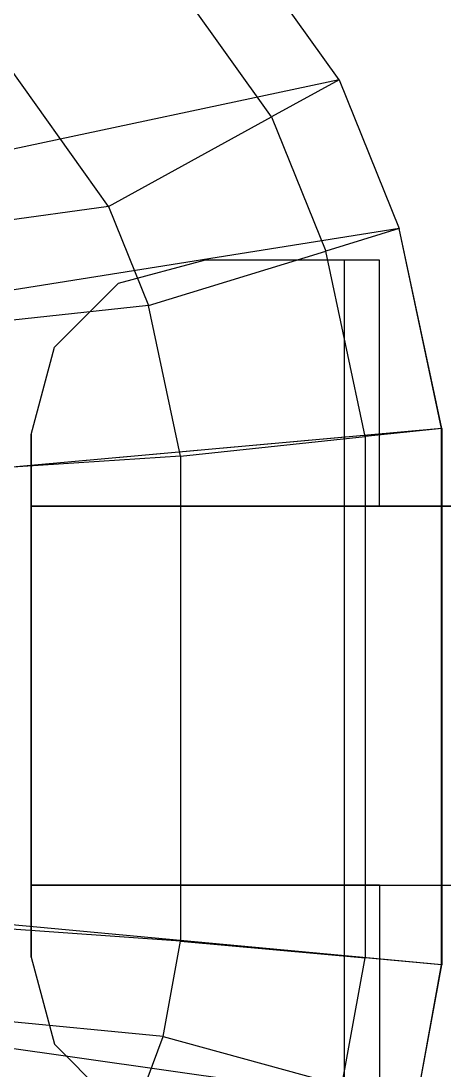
# Model space of a CAD drawing. Extents: x 11992 to 29481, y -6727 to 6811.
# Drawn here: x 20054.1 to 20078.4, y -3090.9 to -3030.7 of the extents above; entities that cross this region are included whole.
import ezdxf

# ---------------------------------------------------------------- set-up
doc = ezdxf.new("R2010")
doc.units = 0
doc.header["$MEASUREMENT"] = 0
doc.layers.get('0').update_dxf_attribs({"color": 8, "linetype": 'CONTINUOUS'})

msp = doc.modelspace()

# ---------------------------------------------------------------- linework, layer by layer
for p, q in [((20072.377, -3034.062, -621.437), (19999.272, -2931.593, -621.437)), ((20072.377, -3034.062, -636.437), (19999.272, -2931.593, -636.437)), ((20072.377, -3034.062, -1059.436), (19999.272, -2931.593, -1059.436)), ((20072.377, -3034.062, -1074.436), (19999.272, -2931.593, -1074.436)), ((20072.377, -3034.062, -1497.436), (19999.272, -2931.593, -1497.436)), ((20072.377, -3034.062, -1512.436), (19999.272, -2931.593, -1512.436)), ((20072.377, -3034.062, -1935.436), (19999.272, -2931.593, -1935.436)), ((20072.377, -3034.062, -1950.436), (19999.272, -2931.593, -1950.436)), ((20068.5, -3036.191, -647.043), (19995.854, -2934.367, -647.043)), ((20068.5, -3036.191, -1085.043), (19995.854, -2934.367, -1085.043)), ((20068.5, -3036.191, -1523.043), (19995.854, -2934.367, -1523.043)), ((20068.5, -3036.191, -1961.042), (19995.854, -2934.367, -1961.042)), ((20059.138, -3041.331, -651.437), (19987.603, -2941.065, -651.437)), ((20059.138, -3041.331, -1089.436), (19987.603, -2941.065, -1089.436)), ((20059.138, -3041.331, -1527.436), (19987.603, -2941.065, -1527.436)), ((20059.138, -3041.331, -1965.436), (19987.603, -2941.065, -1965.436)), ((20072.377, -3034.062, -1497.436), (20042.955, -3040.312, -1497.436)), ((20072.377, -3034.062, -1935.436), (20042.955, -3040.312, -1935.436)), ((20072.377, -3034.062, -621.437), (20042.956, -3040.312, -621.437)), ((20072.377, -3034.062, -1059.436), (20042.956, -3040.312, -1059.436)), ((20072.377, -3034.062, -636.437), (20068.5, -3036.191, -647.043)), ((20072.377, -3034.062, -1074.436), (20068.5, -3036.191, -1085.043)), ((20072.377, -3034.062, -1512.436), (20068.5, -3036.191, -1523.043)), ((20072.377, -3034.062, -1950.436), (20068.5, -3036.191, -1961.042)), ((20072.377, -3034.062, -621.437), (20075.833, -3042.601, -621.437)), ((20072.377, -3034.062, -636.437), (20075.833, -3042.601, -636.437)), ((20072.377, -3034.062, -621.437), (20072.377, -3034.062, -636.437)), ((20072.377, -3034.062, -1059.436), (20075.833, -3042.601, -1059.436)), ((20072.377, -3034.062, -1074.436), (20075.833, -3042.601, -1074.436)), ((20072.377, -3034.062, -1059.436), (20072.377, -3034.062, -1074.436)), ((20072.377, -3034.062, -1497.436), (20075.833, -3042.601, -1497.436)), ((20072.377, -3034.062, -1512.436), (20075.833, -3042.601, -1512.436)), ((20072.377, -3034.062, -1497.436), (20072.377, -3034.062, -1512.436)), ((20072.377, -3034.062, -1935.436), (20075.833, -3042.601, -1935.436)), ((20072.377, -3034.062, -1950.436), (20075.833, -3042.601, -1950.436)), ((20072.377, -3034.062, -1935.436), (20072.377, -3034.062, -1950.436)), ((20059.138, -3041.331, -651.437), (20068.5, -3036.191, -647.043)), ((20059.138, -3041.331, -1089.436), (20068.5, -3036.191, -1085.043)), ((20059.138, -3041.331, -1527.436), (20068.5, -3036.191, -1523.043)), ((20059.138, -3041.331, -1965.436), (20068.5, -3036.191, -1961.042)), ((20068.5, -3036.191, -647.043), (20071.616, -3043.892, -647.043)), ((20068.5, -3036.191, -1085.043), (20071.616, -3043.892, -1085.043)), ((20068.5, -3036.191, -1523.043), (20071.616, -3043.892, -1523.043)), ((20068.5, -3036.191, -1961.042), (20071.616, -3043.892, -1961.042)), ((20059.138, -3041.331, -651.437), (20039.475, -3044.038, -651.437)), ((20059.138, -3041.331, -1089.436), (20039.475, -3044.038, -1089.436)), ((20059.138, -3041.331, -1527.436), (20039.475, -3044.038, -1527.436)), ((20059.138, -3041.331, -1965.436), (20039.475, -3044.038, -1965.436)), ((20059.138, -3041.331, -651.437), (20061.435, -3047.008, -651.437)), ((20059.138, -3041.331, -1089.436), (20061.435, -3047.008, -1089.436)), ((20059.138, -3041.331, -1527.436), (20061.435, -3047.008, -1527.436)), ((20059.138, -3041.331, -1965.436), (20061.435, -3047.008, -1965.436)), ((20075.833, -3042.601, -621.437), (20046.07, -3047.331, -621.437)), ((20075.833, -3042.601, -1059.436), (20046.07, -3047.331, -1059.436)), ((20075.833, -3042.601, -1497.436), (20046.07, -3047.331, -1497.436)), ((20075.833, -3042.601, -1935.436), (20046.07, -3047.331, -1935.436)), ((20075.833, -3042.601, -636.437), (20071.616, -3043.892, -647.043)), ((20075.833, -3042.601, -1074.436), (20071.616, -3043.892, -1085.043)), ((20075.833, -3042.601, -1512.436), (20071.616, -3043.892, -1523.043)), ((20075.833, -3042.601, -1950.436), (20071.616, -3043.892, -1961.042)), ((20078.273, -3054.077, -621.437), (20075.833, -3042.601, -621.437)), ((20078.273, -3054.077, -636.437), (20075.833, -3042.601, -636.437)), ((20075.833, -3042.601, -621.437), (20075.833, -3042.601, -636.437)), ((20078.272, -3054.077, -1059.436), (20075.833, -3042.601, -1059.436)), ((20078.272, -3054.077, -1074.436), (20075.833, -3042.601, -1074.436)), ((20075.833, -3042.601, -1059.436), (20075.833, -3042.601, -1074.436)), ((20078.272, -3054.077, -1497.436), (20075.833, -3042.601, -1497.436)), ((20078.272, -3054.077, -1512.436), (20075.833, -3042.601, -1512.436)), ((20075.833, -3042.601, -1497.436), (20075.833, -3042.601, -1512.436)), ((20078.272, -3054.077, -1935.436), (20075.833, -3042.601, -1935.436)), ((20078.272, -3054.077, -1950.436), (20075.833, -3042.601, -1950.436)), ((20075.833, -3042.601, -1935.436), (20075.833, -3042.601, -1950.436)), ((20061.435, -3047.008, -651.437), (20071.616, -3043.892, -647.043)), ((20061.435, -3047.008, -1089.436), (20071.616, -3043.892, -1085.043)), ((20061.435, -3047.008, -1527.436), (20071.616, -3043.892, -1523.043)), ((20061.435, -3047.008, -1965.436), (20071.616, -3043.892, -1961.042)), ((20073.879, -3054.539, -647.043), (20071.616, -3043.892, -647.043)), ((20073.879, -3054.539, -1085.043), (20071.616, -3043.892, -1085.043)), ((20073.879, -3054.539, -1523.043), (20071.616, -3043.892, -1523.043)), ((20073.879, -3054.539, -1961.042), (20071.616, -3043.892, -1961.042)), ((20064.695, -3044.412, -621.437), (20059.695, -3045.752, -621.437)), ((20064.695, -3044.412, -651.437), (20059.695, -3045.751, -651.437)), ((20064.695, -3044.412, -623.437), (20059.695, -3045.752, -623.437)), ((20064.695, -3044.412, -649.437), (20059.695, -3045.751, -649.437)), ((20064.695, -3044.412, -1059.437), (20059.695, -3045.752, -1059.437)), ((20064.695, -3044.412, -1089.437), (20059.695, -3045.751, -1089.437)), ((20064.695, -3044.412, -1061.437), (20059.695, -3045.752, -1061.437)), ((20064.695, -3044.412, -1087.437), (20059.695, -3045.751, -1087.437)), ((20064.695, -3044.412, -1497.437), (20059.695, -3045.752, -1497.437)), ((20064.695, -3044.412, -1527.437), (20059.695, -3045.751, -1527.437)), ((20064.695, -3044.412, -1499.437), (20059.695, -3045.752, -1499.437)), ((20064.695, -3044.412, -1525.437), (20059.695, -3045.751, -1525.437)), ((20064.695, -3044.412, -1935.436), (20059.695, -3045.752, -1935.436)), ((20064.695, -3044.412, -1965.436), (20059.695, -3045.751, -1965.436)), ((20064.695, -3044.412, -1937.436), (20059.695, -3045.752, -1937.436)), ((20064.695, -3044.412, -1963.436), (20059.695, -3045.751, -1963.436)), ((20064.695, -3044.412, -623.437), (20064.695, -3044.412, -621.437)), ((20064.695, -3044.412, -649.437), (20064.695, -3044.412, -651.437)), ((20072.695, -3044.412, -623.437), (20064.695, -3044.412, -623.437)), ((20072.695, -3044.412, -649.437), (20064.695, -3044.412, -649.437)), ((20074.695, -3044.412, -621.437), (20064.695, -3044.412, -621.437)), ((20074.695, -3044.412, -651.437), (20064.695, -3044.412, -651.437)), ((20064.695, -3044.412, -1061.437), (20064.695, -3044.412, -1059.437)), ((20064.695, -3044.412, -1087.437), (20064.695, -3044.412, -1089.437)), ((20072.695, -3044.412, -1061.437), (20064.695, -3044.412, -1061.437)), ((20072.695, -3044.412, -1087.437), (20064.695, -3044.412, -1087.437)), ((20074.695, -3044.412, -1059.437), (20064.695, -3044.412, -1059.437)), ((20074.695, -3044.412, -1089.437), (20064.695, -3044.412, -1089.437)), ((20064.695, -3044.412, -1499.437), (20064.695, -3044.412, -1497.437)), ((20064.695, -3044.412, -1525.437), (20064.695, -3044.412, -1527.437)), ((20072.695, -3044.412, -1499.437), (20064.695, -3044.412, -1499.437)), ((20072.695, -3044.412, -1525.437), (20064.695, -3044.412, -1525.437)), ((20074.695, -3044.412, -1497.437), (20064.695, -3044.412, -1497.437)), ((20074.695, -3044.412, -1527.437), (20064.695, -3044.412, -1527.437)), ((20064.695, -3044.412, -1937.436), (20064.695, -3044.412, -1935.436)), ((20064.695, -3044.412, -1963.436), (20064.695, -3044.412, -1965.436)), ((20072.695, -3044.412, -1937.436), (20064.695, -3044.412, -1937.436)), ((20072.695, -3044.412, -1963.436), (20064.695, -3044.412, -1963.436)), ((20074.695, -3044.412, -1935.436), (20064.695, -3044.412, -1935.436)), ((20074.695, -3044.412, -1965.436), (20064.695, -3044.412, -1965.436)), ((20072.695, -3044.412, -623.437), (20072.695, -3044.412, -649.437)), ((20072.695, -3094.412, -649.437), (20072.695, -3044.412, -649.437)), ((20072.695, -3094.412, -623.437), (20072.695, -3044.412, -623.437)), ((20072.695, -3044.412, -1061.437), (20072.695, -3044.412, -1087.437)), ((20072.695, -3094.412, -1087.437), (20072.695, -3044.412, -1087.437)), ((20072.695, -3094.412, -1061.437), (20072.695, -3044.412, -1061.437)), ((20072.695, -3044.412, -1499.437), (20072.695, -3044.412, -1525.437)), ((20072.695, -3094.412, -1525.437), (20072.695, -3044.412, -1525.437)), ((20072.695, -3094.412, -1499.437), (20072.695, -3044.412, -1499.437)), ((20072.695, -3044.412, -1937.436), (20072.695, -3044.412, -1963.436)), ((20072.695, -3094.412, -1963.436), (20072.695, -3044.412, -1963.436)), ((20072.695, -3094.412, -1937.436), (20072.695, -3044.412, -1937.436)), ((20074.695, -3044.412, -621.437), (20074.695, -3044.412, -651.437)), ((20074.695, -3058.537, -621.437), (20074.695, -3044.412, -621.437)), ((20074.695, -3058.537, -651.437), (20074.695, -3044.412, -651.437)), ((20074.695, -3044.412, -1059.437), (20074.695, -3044.412, -1089.437)), ((20074.695, -3058.537, -1059.437), (20074.695, -3044.412, -1059.437)), ((20074.695, -3058.537, -1089.437), (20074.695, -3044.412, -1089.437)), ((20074.695, -3044.412, -1497.437), (20074.695, -3044.412, -1527.437)), ((20074.695, -3058.537, -1497.437), (20074.695, -3044.412, -1497.437)), ((20074.695, -3058.537, -1527.437), (20074.695, -3044.412, -1527.437)), ((20074.695, -3044.412, -1935.436), (20074.695, -3044.412, -1965.436)), ((20074.695, -3058.537, -1935.436), (20074.695, -3044.412, -1935.436)), ((20074.695, -3058.537, -1965.436), (20074.695, -3044.412, -1965.436)), ((20056.035, -3049.412, -651.437), (20059.695, -3045.751, -651.437)), ((20059.695, -3045.751, -649.437), (20056.035, -3049.412, -649.437)), ((20056.035, -3049.412, -1089.437), (20059.695, -3045.751, -1089.437)), ((20059.695, -3045.751, -1087.437), (20056.035, -3049.412, -1087.437)), ((20056.035, -3049.412, -1527.437), (20059.695, -3045.751, -1527.437)), ((20059.695, -3045.751, -1525.437), (20056.035, -3049.412, -1525.437)), ((20056.035, -3049.412, -1965.436), (20059.695, -3045.751, -1965.436)), ((20059.695, -3045.751, -1963.436), (20056.035, -3049.412, -1963.436)), ((20059.695, -3045.752, -621.437), (20056.035, -3049.412, -621.437)), ((20056.035, -3049.412, -623.437), (20059.695, -3045.752, -623.437)), ((20059.695, -3045.752, -1059.437), (20056.035, -3049.412, -1059.437)), ((20056.035, -3049.412, -1061.437), (20059.695, -3045.752, -1061.437)), ((20059.695, -3045.752, -1497.437), (20056.035, -3049.412, -1497.437)), ((20056.035, -3049.412, -1499.437), (20059.695, -3045.752, -1499.437)), ((20059.695, -3045.752, -1935.436), (20056.035, -3049.412, -1935.436)), ((20056.035, -3049.412, -1937.436), (20059.695, -3045.752, -1937.436)), ((20059.695, -3045.751, -649.437), (20059.695, -3045.751, -651.437)), ((20059.695, -3045.751, -1087.437), (20059.695, -3045.751, -1089.437)), ((20059.695, -3045.751, -1525.437), (20059.695, -3045.751, -1527.437)), ((20059.695, -3045.751, -1963.436), (20059.695, -3045.751, -1965.436)), ((20059.695, -3045.752, -623.437), (20059.695, -3045.752, -621.437)), ((20059.695, -3045.752, -1061.437), (20059.695, -3045.752, -1059.437)), ((20059.695, -3045.752, -1499.437), (20059.695, -3045.752, -1497.437)), ((20059.695, -3045.752, -1937.436), (20059.695, -3045.752, -1935.436)), ((20061.435, -3047.008, -651.437), (20041.614, -3049.163, -651.437)), ((20061.435, -3047.008, -1089.436), (20041.614, -3049.163, -1089.436)), ((20061.435, -3047.008, -1527.436), (20041.614, -3049.163, -1527.436)), ((20061.435, -3047.008, -1965.436), (20041.614, -3049.163, -1965.436)), ((20063.273, -3055.654, -651.437), (20061.435, -3047.008, -651.437)), ((20063.273, -3055.654, -1089.436), (20061.435, -3047.008, -1089.436)), ((20063.273, -3055.654, -1527.436), (20061.435, -3047.008, -1527.436)), ((20063.273, -3055.654, -1965.436), (20061.435, -3047.008, -1965.436)), ((20054.695, -3054.412, -621.437), (20056.035, -3049.412, -621.437)), ((20054.695, -3054.412, -621.437), (20056.035, -3049.412, -621.437)), ((20054.695, -3054.412, -651.437), (20056.035, -3049.412, -651.437)), ((20054.695, -3054.412, -651.437), (20056.035, -3049.412, -651.437)), ((20054.695, -3054.412, -623.437), (20056.035, -3049.412, -623.437)), ((20054.695, -3054.412, -649.437), (20056.035, -3049.412, -649.437)), ((20054.695, -3054.412, -1059.437), (20056.035, -3049.412, -1059.437)), ((20054.695, -3054.412, -1059.437), (20056.035, -3049.412, -1059.437)), ((20054.695, -3054.412, -1089.437), (20056.035, -3049.412, -1089.437)), ((20054.695, -3054.412, -1089.437), (20056.035, -3049.412, -1089.437)), ((20054.695, -3054.412, -1061.437), (20056.035, -3049.412, -1061.437)), ((20054.695, -3054.412, -1087.437), (20056.035, -3049.412, -1087.437)), ((20054.695, -3054.412, -1497.437), (20056.035, -3049.412, -1497.437)), ((20054.695, -3054.412, -1497.437), (20056.035, -3049.412, -1497.437)), ((20054.695, -3054.412, -1527.437), (20056.035, -3049.412, -1527.437)), ((20054.695, -3054.412, -1527.437), (20056.035, -3049.412, -1527.437)), ((20054.695, -3054.412, -1499.437), (20056.035, -3049.412, -1499.437)), ((20054.695, -3054.412, -1525.437), (20056.035, -3049.412, -1525.437)), ((20054.695, -3054.412, -1935.436), (20056.035, -3049.412, -1935.436)), ((20054.695, -3054.412, -1935.436), (20056.035, -3049.412, -1935.436)), ((20054.695, -3054.412, -1965.436), (20056.035, -3049.412, -1965.436)), ((20054.695, -3054.412, -1965.436), (20056.035, -3049.412, -1965.436)), ((20054.695, -3054.412, -1937.436), (20056.035, -3049.412, -1937.436)), ((20054.695, -3054.412, -1963.436), (20056.035, -3049.412, -1963.436)), ((20056.035, -3049.412, -623.437), (20056.035, -3049.412, -621.437)), ((20056.035, -3049.412, -649.437), (20056.035, -3049.412, -651.437)), ((20056.035, -3049.412, -1061.437), (20056.035, -3049.412, -1059.437)), ((20056.035, -3049.412, -1087.437), (20056.035, -3049.412, -1089.437)), ((20056.035, -3049.412, -1499.437), (20056.035, -3049.412, -1497.437)), ((20056.035, -3049.412, -1525.437), (20056.035, -3049.412, -1527.437)), ((20056.035, -3049.412, -1937.436), (20056.035, -3049.412, -1935.436)), ((20056.035, -3049.412, -1963.436), (20056.035, -3049.412, -1965.436)), ((20078.273, -3054.077, -621.437), (20048.268, -3056.765, -621.437)), ((20078.272, -3054.077, -1059.436), (20048.268, -3056.765, -1059.436)), ((20078.272, -3054.077, -1497.436), (20048.268, -3056.765, -1497.436)), ((20078.272, -3054.077, -1935.436), (20048.268, -3056.765, -1935.436)), ((20054.695, -3054.412, -623.437), (20054.695, -3054.412, -621.437)), ((20054.695, -3054.412, -649.437), (20054.695, -3054.412, -651.437)), ((20054.695, -3084.412, -623.437), (20054.695, -3054.412, -623.437)), ((20054.695, -3054.412, -621.437), (20054.695, -3084.412, -621.437)), ((20054.695, -3084.412, -649.437), (20054.695, -3054.412, -649.437)), ((20054.695, -3054.412, -651.437), (20054.695, -3084.412, -651.437)), ((20054.695, -3058.537, -621.437), (20054.695, -3054.412, -621.437)), ((20054.695, -3058.537, -651.437), (20054.695, -3054.412, -651.437)), ((20054.695, -3054.412, -1061.437), (20054.695, -3054.412, -1059.437)), ((20054.695, -3054.412, -1087.437), (20054.695, -3054.412, -1089.437)), ((20054.695, -3084.412, -1061.437), (20054.695, -3054.412, -1061.437)), ((20054.695, -3054.412, -1059.437), (20054.695, -3084.412, -1059.437)), ((20054.695, -3084.412, -1087.437), (20054.695, -3054.412, -1087.437)), ((20054.695, -3054.412, -1089.437), (20054.695, -3084.412, -1089.437)), ((20054.695, -3058.537, -1059.437), (20054.695, -3054.412, -1059.437)), ((20054.695, -3058.537, -1089.437), (20054.695, -3054.412, -1089.437)), ((20054.695, -3054.412, -1499.437), (20054.695, -3054.412, -1497.437)), ((20054.695, -3054.412, -1525.437), (20054.695, -3054.412, -1527.437)), ((20054.695, -3084.412, -1499.437), (20054.695, -3054.412, -1499.437)), ((20054.695, -3054.412, -1497.437), (20054.695, -3084.412, -1497.437)), ((20054.695, -3084.412, -1525.437), (20054.695, -3054.412, -1525.437)), ((20054.695, -3054.412, -1527.437), (20054.695, -3084.412, -1527.437)), ((20054.695, -3058.537, -1497.437), (20054.695, -3054.412, -1497.437)), ((20054.695, -3058.537, -1527.437), (20054.695, -3054.412, -1527.437)), ((20054.695, -3054.412, -1937.436), (20054.695, -3054.412, -1935.436)), ((20054.695, -3054.412, -1963.436), (20054.695, -3054.412, -1965.436)), ((20054.695, -3084.412, -1937.436), (20054.695, -3054.412, -1937.436)), ((20054.695, -3054.412, -1935.436), (20054.695, -3084.412, -1935.436)), ((20054.695, -3084.412, -1963.436), (20054.695, -3054.412, -1963.436)), ((20054.695, -3054.412, -1965.436), (20054.695, -3084.412, -1965.436)), ((20054.695, -3058.537, -1935.436), (20054.695, -3054.412, -1935.436)), ((20054.695, -3058.537, -1965.436), (20054.695, -3054.412, -1965.436)), ((20078.273, -3054.077, -636.437), (20073.879, -3054.539, -647.043)), ((20078.272, -3054.077, -1074.436), (20073.879, -3054.539, -1085.043)), ((20078.272, -3054.077, -1512.436), (20073.879, -3054.539, -1523.043)), ((20078.272, -3054.077, -1950.436), (20073.879, -3054.539, -1961.042)), ((20078.272, -3084.844, -1059.436), (20078.272, -3054.077, -1059.436)), ((20078.272, -3054.077, -1074.436), (20078.272, -3084.844, -1074.436)), ((20078.272, -3054.077, -1059.436), (20078.272, -3054.077, -1074.436)), ((20078.272, -3084.844, -1497.436), (20078.272, -3054.077, -1497.436)), ((20078.272, -3054.077, -1512.436), (20078.272, -3084.844, -1512.436)), ((20078.272, -3054.077, -1497.436), (20078.272, -3054.077, -1512.436)), ((20078.272, -3084.844, -1935.436), (20078.272, -3054.077, -1935.436)), ((20078.272, -3054.077, -1950.436), (20078.272, -3084.844, -1950.436)), ((20078.272, -3054.077, -1935.436), (20078.272, -3054.077, -1950.436)), ((20078.273, -3084.844, -621.437), (20078.273, -3054.077, -621.437)), ((20078.273, -3054.077, -636.437), (20078.273, -3084.844, -636.437)), ((20078.273, -3054.077, -621.437), (20078.273, -3054.077, -636.437)), ((20063.273, -3055.654, -651.437), (20073.879, -3054.539, -647.043)), ((20063.273, -3055.654, -1089.436), (20073.879, -3054.539, -1085.043)), ((20063.273, -3055.654, -1527.436), (20073.879, -3054.539, -1523.043)), ((20063.273, -3055.654, -1965.436), (20073.879, -3054.539, -1961.042)), ((20073.879, -3054.539, -647.043), (20073.879, -3084.447, -647.043)), ((20073.879, -3054.539, -1085.043), (20073.879, -3084.447, -1085.043)), ((20073.879, -3054.539, -1523.043), (20073.879, -3084.447, -1523.043)), ((20073.879, -3054.539, -1961.042), (20073.879, -3084.447, -1961.042)), ((20063.273, -3055.654, -651.437), (20043.325, -3056.968, -651.437)), ((20063.273, -3055.654, -1089.436), (20043.325, -3056.968, -1089.436)), ((20063.273, -3055.654, -1527.436), (20043.325, -3056.968, -1527.436)), ((20063.273, -3055.654, -1965.436), (20043.325, -3056.968, -1965.436)), ((20063.273, -3055.654, -651.437), (20063.273, -3083.487, -651.437)), ((20063.273, -3055.654, -1089.436), (20063.273, -3083.487, -1089.436)), ((20063.273, -3055.654, -1527.436), (20063.273, -3083.487, -1527.436)), ((20063.273, -3055.654, -1965.436), (20063.273, -3083.487, -1965.436)), ((20054.695, -3080.287, -651.437), (20054.695, -3058.537, -651.437)), ((20054.695, -3058.537, -651.437), (20079.695, -3058.537, -696.437)), ((20074.695, -3058.537, -651.437), (20054.695, -3058.537, -651.437)), ((20054.695, -3080.287, -621.437), (20054.695, -3058.537, -621.437)), ((20079.695, -3058.537, -576.437), (20054.695, -3058.537, -621.437)), ((20074.695, -3058.537, -621.437), (20054.695, -3058.537, -621.437)), ((20054.695, -3080.287, -1089.437), (20054.695, -3058.537, -1089.437)), ((20054.695, -3058.537, -1089.437), (20079.695, -3058.537, -1134.437)), ((20074.695, -3058.537, -1089.437), (20054.695, -3058.537, -1089.437)), ((20054.695, -3080.287, -1059.437), (20054.695, -3058.537, -1059.437)), ((20079.695, -3058.537, -1014.437), (20054.695, -3058.537, -1059.437)), ((20074.695, -3058.537, -1059.437), (20054.695, -3058.537, -1059.437)), ((20054.695, -3080.287, -1527.437), (20054.695, -3058.537, -1527.437)), ((20054.695, -3058.537, -1527.437), (20079.695, -3058.537, -1572.437)), ((20074.695, -3058.537, -1527.437), (20054.695, -3058.537, -1527.437)), ((20054.695, -3080.287, -1497.437), (20054.695, -3058.537, -1497.437)), ((20079.695, -3058.537, -1452.437), (20054.695, -3058.537, -1497.437)), ((20074.695, -3058.537, -1497.437), (20054.695, -3058.537, -1497.437)), ((20054.695, -3080.287, -1965.436), (20054.695, -3058.537, -1965.436)), ((20054.695, -3058.537, -1965.436), (20079.695, -3058.537, -2010.436)), ((20074.695, -3058.537, -1965.436), (20054.695, -3058.537, -1965.436)), ((20054.695, -3080.287, -1935.436), (20054.695, -3058.537, -1935.436)), ((20079.695, -3058.537, -1890.436), (20054.695, -3058.537, -1935.436)), ((20074.695, -3058.537, -1935.436), (20054.695, -3058.537, -1935.436)), ((20074.695, -3058.537, -621.437), (20074.695, -3058.537, -651.437)), ((20074.695, -3058.537, -1059.437), (20074.695, -3058.537, -1089.437)), ((20074.695, -3058.537, -1497.437), (20074.695, -3058.537, -1527.437)), ((20074.695, -3058.537, -1935.436), (20074.695, -3058.537, -1965.436)), ((20054.695, -3080.287, -651.437), (20079.695, -3080.287, -696.437)), ((20074.695, -3080.287, -621.437), (20054.695, -3080.287, -621.437)), ((20054.695, -3080.287, -651.437), (20074.695, -3080.287, -651.437)), ((20054.695, -3080.287, -621.437), (20079.695, -3080.287, -576.437)), ((20054.695, -3080.287, -621.437), (20054.695, -3084.412, -621.437)), ((20054.695, -3080.287, -651.437), (20054.695, -3084.412, -651.437)), ((20054.695, -3080.287, -1089.437), (20079.695, -3080.287, -1134.437)), ((20074.695, -3080.287, -1059.437), (20054.695, -3080.287, -1059.437)), ((20054.695, -3080.287, -1089.437), (20074.695, -3080.287, -1089.437)), ((20054.695, -3080.287, -1059.437), (20079.695, -3080.287, -1014.437)), ((20054.695, -3080.287, -1059.437), (20054.695, -3084.412, -1059.437)), ((20054.695, -3080.287, -1089.437), (20054.695, -3084.412, -1089.437)), ((20054.695, -3080.287, -1527.437), (20079.695, -3080.287, -1572.437)), ((20074.695, -3080.287, -1497.437), (20054.695, -3080.287, -1497.437)), ((20054.695, -3080.287, -1527.437), (20074.695, -3080.287, -1527.437)), ((20054.695, -3080.287, -1497.437), (20079.695, -3080.287, -1452.437)), ((20054.695, -3080.287, -1497.437), (20054.695, -3084.412, -1497.437)), ((20054.695, -3080.287, -1527.437), (20054.695, -3084.412, -1527.437)), ((20054.695, -3080.287, -1965.436), (20079.695, -3080.287, -2010.436)), ((20074.695, -3080.287, -1935.436), (20054.695, -3080.287, -1935.436)), ((20054.695, -3080.287, -1965.436), (20074.695, -3080.287, -1965.436)), ((20054.695, -3080.287, -1935.436), (20079.695, -3080.287, -1890.436)), ((20054.695, -3080.287, -1935.436), (20054.695, -3084.412, -1935.436)), ((20054.695, -3080.287, -1965.436), (20054.695, -3084.412, -1965.436)), ((20074.695, -3080.287, -621.437), (20074.695, -3080.287, -651.437)), ((20074.695, -3080.287, -621.437), (20074.695, -3094.412, -621.437)), ((20074.695, -3080.287, -651.437), (20074.695, -3094.412, -651.437)), ((20074.695, -3080.287, -1059.437), (20074.695, -3080.287, -1089.437)), ((20074.695, -3080.287, -1059.437), (20074.695, -3094.412, -1059.437)), ((20074.695, -3080.287, -1089.437), (20074.695, -3094.412, -1089.437)), ((20074.695, -3080.287, -1497.437), (20074.695, -3080.287, -1527.437)), ((20074.695, -3080.287, -1497.437), (20074.695, -3094.412, -1497.437)), ((20074.695, -3080.287, -1527.437), (20074.695, -3094.412, -1527.437)), ((20074.695, -3080.287, -1935.436), (20074.695, -3080.287, -1965.436)), ((20074.695, -3080.287, -1935.436), (20074.695, -3094.412, -1935.436)), ((20074.695, -3080.287, -1965.436), (20074.695, -3094.412, -1965.436)), ((20063.273, -3083.487, -651.437), (20043.325, -3082.098, -651.437)), ((20063.273, -3083.487, -1089.436), (20043.325, -3082.098, -1089.436)), ((20063.273, -3083.487, -1527.436), (20043.325, -3082.098, -1527.436)), ((20063.273, -3083.487, -1965.436), (20043.325, -3082.098, -1965.436)), ((20078.273, -3084.844, -621.437), (20048.268, -3082.058, -621.437)), ((20078.272, -3084.844, -1059.436), (20048.268, -3082.058, -1059.436)), ((20078.272, -3084.844, -1497.436), (20048.268, -3082.058, -1497.436)), ((20078.272, -3084.844, -1935.436), (20048.268, -3082.058, -1935.436)), ((20062.274, -3088.957, -1527.436), (20063.273, -3083.487, -1527.436)), ((20062.274, -3088.957, -1965.436), (20063.273, -3083.487, -1965.436)), ((20062.275, -3088.957, -651.437), (20063.273, -3083.487, -651.437)), ((20062.275, -3088.957, -1089.436), (20063.273, -3083.487, -1089.436)), ((20063.273, -3083.487, -651.437), (20073.879, -3084.447, -647.043)), ((20063.273, -3083.487, -1089.436), (20073.879, -3084.447, -1085.043)), ((20063.273, -3083.487, -1527.436), (20073.879, -3084.447, -1523.043)), ((20063.273, -3083.487, -1965.436), (20073.879, -3084.447, -1961.042)), ((20054.695, -3084.412, -621.437), (20056.035, -3089.412, -621.437)), ((20054.695, -3084.412, -621.437), (20056.035, -3089.412, -621.437)), ((20054.695, -3084.412, -651.437), (20056.035, -3089.412, -651.437)), ((20054.695, -3084.412, -651.437), (20056.035, -3089.412, -651.437)), ((20054.695, -3084.412, -623.437), (20056.035, -3089.412, -623.437)), ((20054.695, -3084.412, -623.437), (20054.695, -3084.412, -621.437)), ((20054.695, -3084.412, -649.437), (20056.035, -3089.412, -649.437)), ((20054.695, -3084.412, -649.437), (20054.695, -3084.412, -651.437)), ((20054.695, -3084.412, -1059.437), (20056.035, -3089.412, -1059.437)), ((20054.695, -3084.412, -1059.437), (20056.035, -3089.412, -1059.437)), ((20054.695, -3084.412, -1089.437), (20056.035, -3089.412, -1089.437)), ((20054.695, -3084.412, -1089.437), (20056.035, -3089.412, -1089.437)), ((20054.695, -3084.412, -1061.437), (20056.035, -3089.412, -1061.437)), ((20054.695, -3084.412, -1061.437), (20054.695, -3084.412, -1059.437)), ((20054.695, -3084.412, -1087.437), (20056.035, -3089.412, -1087.437)), ((20054.695, -3084.412, -1087.437), (20054.695, -3084.412, -1089.437)), ((20054.695, -3084.412, -1497.437), (20056.035, -3089.412, -1497.437)), ((20054.695, -3084.412, -1497.437), (20056.035, -3089.412, -1497.437)), ((20054.695, -3084.412, -1527.437), (20056.035, -3089.412, -1527.437)), ((20054.695, -3084.412, -1527.437), (20056.035, -3089.412, -1527.437)), ((20054.695, -3084.412, -1499.437), (20056.035, -3089.412, -1499.437)), ((20054.695, -3084.412, -1499.437), (20054.695, -3084.412, -1497.437)), ((20054.695, -3084.412, -1525.437), (20056.035, -3089.412, -1525.437)), ((20054.695, -3084.412, -1525.437), (20054.695, -3084.412, -1527.437)), ((20054.695, -3084.412, -1935.436), (20056.035, -3089.412, -1935.436)), ((20054.695, -3084.412, -1935.436), (20056.035, -3089.412, -1935.436)), ((20054.695, -3084.412, -1965.436), (20056.035, -3089.412, -1965.436)), ((20054.695, -3084.412, -1965.436), (20056.035, -3089.412, -1965.436)), ((20054.695, -3084.412, -1937.436), (20056.035, -3089.412, -1937.436)), ((20054.695, -3084.412, -1937.436), (20054.695, -3084.412, -1935.436)), ((20054.695, -3084.412, -1963.436), (20056.035, -3089.412, -1963.436)), ((20054.695, -3084.412, -1963.436), (20054.695, -3084.412, -1965.436)), ((20072.542, -3091.773, -647.043), (20073.879, -3084.447, -647.043)), ((20072.542, -3091.773, -1085.043), (20073.879, -3084.447, -1085.043)), ((20072.542, -3091.773, -1523.043), (20073.879, -3084.447, -1523.043)), ((20072.542, -3091.773, -1961.042), (20073.879, -3084.447, -1961.042)), ((20078.273, -3084.844, -636.437), (20073.879, -3084.447, -647.043)), ((20078.272, -3084.844, -1074.436), (20073.879, -3084.447, -1085.043)), ((20078.272, -3084.844, -1512.436), (20073.879, -3084.447, -1523.043)), ((20078.272, -3084.844, -1950.436), (20073.879, -3084.447, -1961.042)), ((20076.795, -3092.94, -621.437), (20078.273, -3084.844, -621.437)), ((20076.795, -3092.94, -636.437), (20078.273, -3084.844, -636.437)), ((20076.795, -3092.94, -1059.436), (20078.272, -3084.844, -1059.436)), ((20076.795, -3092.94, -1074.436), (20078.272, -3084.844, -1074.436)), ((20076.795, -3092.94, -1497.436), (20078.272, -3084.844, -1497.436)), ((20076.795, -3092.94, -1512.436), (20078.272, -3084.844, -1512.436)), ((20076.795, -3092.94, -1935.436), (20078.272, -3084.844, -1935.436)), ((20076.795, -3092.94, -1950.436), (20078.272, -3084.844, -1950.436)), ((20078.272, -3084.844, -1059.436), (20078.272, -3084.844, -1074.436)), ((20078.272, -3084.844, -1497.436), (20078.272, -3084.844, -1512.436)), ((20078.272, -3084.844, -1935.436), (20078.272, -3084.844, -1950.436)), ((20078.273, -3084.844, -621.437), (20078.273, -3084.844, -636.437)), ((20062.274, -3088.957, -1527.436), (20042.395, -3087.036, -1527.436)), ((20062.274, -3088.957, -1965.436), (20042.395, -3087.036, -1965.436)), ((20062.275, -3088.957, -651.437), (20042.396, -3087.036, -651.437)), ((20062.275, -3088.957, -1089.436), (20042.396, -3087.036, -1089.436)), ((20076.795, -3092.94, -621.437), (20046.937, -3088.713, -621.437)), ((20076.795, -3092.94, -1059.436), (20046.937, -3088.713, -1059.436)), ((20076.795, -3092.94, -1497.436), (20046.937, -3088.713, -1497.436)), ((20076.795, -3092.94, -1935.436), (20046.937, -3088.713, -1935.436)), ((20056.035, -3089.412, -621.437), (20059.695, -3093.072, -621.437)), ((20059.695, -3093.072, -651.437), (20056.035, -3089.412, -651.437)), ((20059.695, -3093.072, -623.437), (20056.035, -3089.412, -623.437)), ((20056.035, -3089.412, -623.437), (20056.035, -3089.412, -621.437)), ((20056.035, -3089.412, -649.437), (20056.035, -3089.412, -651.437)), ((20056.035, -3089.412, -649.437), (20059.695, -3093.072, -649.437)), ((20056.035, -3089.412, -1059.437), (20059.695, -3093.072, -1059.437)), ((20059.695, -3093.072, -1089.437), (20056.035, -3089.412, -1089.437)), ((20059.695, -3093.072, -1061.437), (20056.035, -3089.412, -1061.437)), ((20056.035, -3089.412, -1061.437), (20056.035, -3089.412, -1059.437)), ((20056.035, -3089.412, -1087.437), (20056.035, -3089.412, -1089.437)), ((20056.035, -3089.412, -1087.437), (20059.695, -3093.072, -1087.437)), ((20056.035, -3089.412, -1497.437), (20059.695, -3093.072, -1497.437)), ((20059.695, -3093.072, -1527.437), (20056.035, -3089.412, -1527.437)), ((20059.695, -3093.072, -1499.437), (20056.035, -3089.412, -1499.437)), ((20056.035, -3089.412, -1499.437), (20056.035, -3089.412, -1497.437)), ((20056.035, -3089.412, -1525.437), (20056.035, -3089.412, -1527.437)), ((20056.035, -3089.412, -1525.437), (20059.695, -3093.072, -1525.437)), ((20056.035, -3089.412, -1935.436), (20059.695, -3093.072, -1935.436)), ((20059.695, -3093.072, -1965.436), (20056.035, -3089.412, -1965.436)), ((20059.695, -3093.072, -1937.436), (20056.035, -3089.412, -1937.436)), ((20056.035, -3089.412, -1937.436), (20056.035, -3089.412, -1935.436)), ((20056.035, -3089.412, -1963.436), (20056.035, -3089.412, -1965.436)), ((20056.035, -3089.412, -1963.436), (20059.695, -3093.072, -1963.436)), ((20059.018, -3097.742, -651.437), (20062.275, -3088.957, -651.437)), ((20059.018, -3097.742, -1089.436), (20062.275, -3088.957, -1089.436)), ((20059.018, -3097.742, -1527.436), (20062.274, -3088.957, -1527.436)), ((20059.018, -3097.742, -1965.436), (20062.274, -3088.957, -1965.436)), ((20062.274, -3088.957, -1527.436), (20072.542, -3091.773, -1523.043)), ((20062.274, -3088.957, -1965.436), (20072.542, -3091.773, -1961.042)), ((20062.275, -3088.957, -651.437), (20072.542, -3091.773, -647.043)), ((20062.275, -3088.957, -1089.436), (20072.542, -3091.773, -1085.043))]:
    msp.add_line(p, q)

doc.saveas('drawing.dxf')
